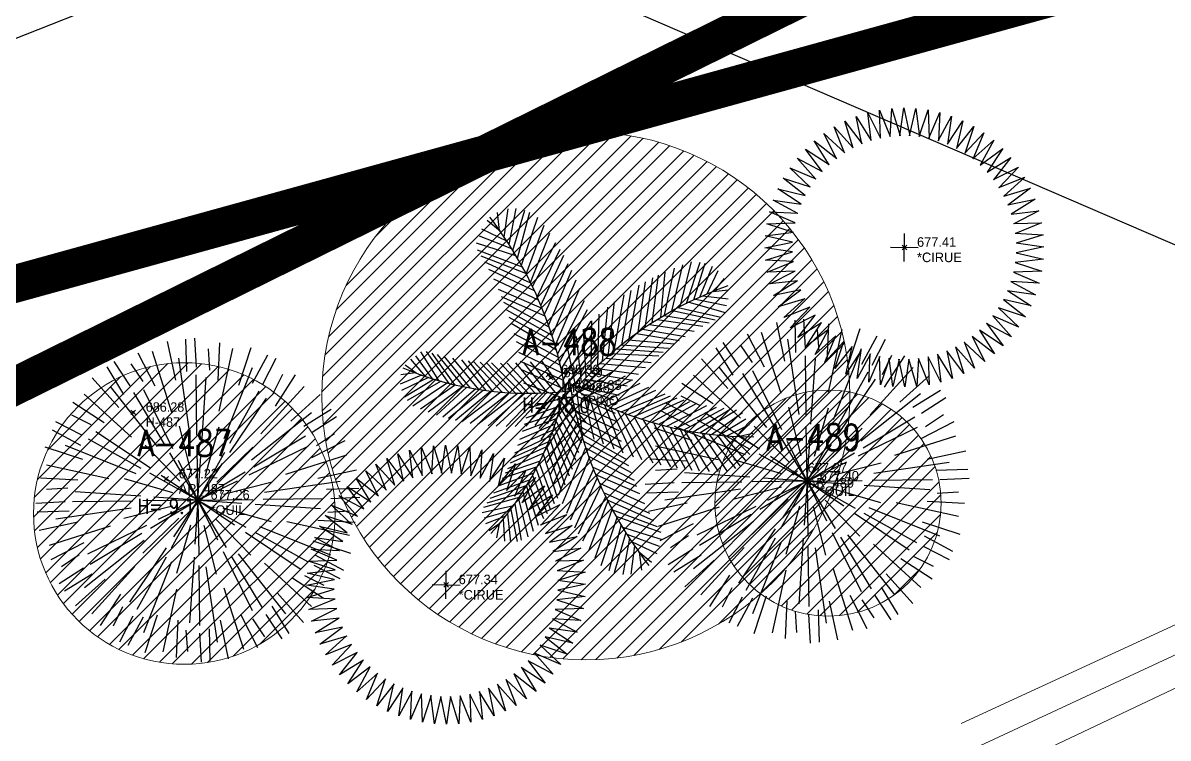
# Model space of a CAD drawing. Extents: x 350769 to 354978, y 6304672 to 6307963.
# Drawn here: x 352400.82 to 352416, y 6305708.7 to 6305718.19 of the extents above; entities that cross this region are included whole.
import ezdxf

# ---------------------------------------------------------------- set-up
doc = ezdxf.new("R2010")
doc.units = 0
doc.header["$PDMODE"] = 35
doc.header["$PDSIZE"] = 0.03
for name, pattern in [('CONTINUOS', [0]), ('DASHDOT', [1, 0.5, -0.25, 0, -0.25]), ('PHANTOM', [23.5, 11.75, -2.35, 2.35, -2.35, 2.35, -2.35])]:
    doc.linetypes.add(name, pattern=pattern)
doc.layers.get('0').update_dxf_attribs({"linetype": 'CONTINUOUS'})
for name, color, linetype in [('03_S2_Pav ext_Borde vereda', 7, 'CONTINUOUS'), ('1-ARBOL H1', 7, 'CONTINUOUS'), ('1-ARBOL H2', 1, 'CONTINUOUS'), ('1-ARBOL H3', 241, 'CONTINUOUS'), ('1-ARBOL NOMBRE', 3, 'CONTINUOUS'), ('1-ARBOL PTO', 7, 'CONTINUOUS'), ('1-CANAL', 150, 'PHANTOM'), ('1-CERCO', 252, 'CERCO_LINE'), ('3-CANAL_FDO', 4, 'CONTINUOUS'), ('C-TOPO-MAJR', 9, 'CONTINUOUS'), ('V-NODE DIC 2005', 4, 'CONTINUOUS'), ('V-NODE-TEXT DIC 2005', 2, 'CONTINUOUS'), ('V-NODE-TEXT DIC 2012', 31, 'CONTINUOUS'), ('Z-CIRUE', 253, 'CONTINUOUS'), ('Z-PINO', 253, 'CONTINUOUS'), ('Z-QUIL', 253, 'CONTINUOUS'), ('Z-QUILLAY', 253, 'CONTINUOUS')]:
    doc.layers.add(name, color=color, linetype=linetype)
doc.layers.add('0_ASD_LINEA OFICIAL', color=253, linetype='DASHDOT', lineweight=20)
doc.layers.add('0_ASD_TOPOGRAFIA_ELEMENTOS', color=7, linetype='CONTINUOS', lineweight=5, true_color=0xbdbdbd)
doc.styles.add('ROMANS', font='romans.shx', dxfattribs={"width": 0.65})
doc.linetypes.add('CERCO_LINE', pattern='A,0.5,-0.2,[" X ",Standard,S=0.1,R=0,X=-0.1,Y=-0.05],-0.25', length=0.95)

# ---------------------------------------------------------------- blocks, each defined once
blk = doc.blocks.new('CIRUE')
at = {"linetype": 'Continuous'}
for p, q in [((-0.212, 1.468), (-0.197, 1.84)), ((-0.197, 1.84), (-0.081, 1.481)), ((-0.083, 1.481), (-0.036, 1.85)), ((-0.036, 1.85), (0.048, 1.483)), ((0.046, 1.483), (0.125, 1.846)), ((0.125, 1.846), (0.177, 1.473)), ((0.175, 1.473), (0.286, 1.828)), ((0.286, 1.828), (0.305, 1.452)), ((-0.666, 1.726), (-0.462, 1.41)), ((-0.585, 1.363), (-0.666, 1.726)), ((-0.513, 1.777), (-0.337, 1.445)), ((-0.464, 1.409), (-0.513, 1.777)), ((-0.357, 1.815), (-0.21, 1.469)), ((-0.339, 1.444), (-0.357, 1.815)), ((0.303, 1.452), (0.444, 1.796)), ((0.428, 1.42), (0.599, 1.75)), ((0.444, 1.796), (0.43, 1.42)), ((0.551, 1.378), (0.749, 1.692)), ((0.599, 1.75), (0.552, 1.377)), ((0.749, 1.692), (0.67, 1.324)), ((-0.956, 1.584), (-0.7, 1.308)), ((-0.813, 1.241), (-0.956, 1.584)), ((-0.814, 1.661), (-0.583, 1.364)), ((-0.701, 1.307), (-0.814, 1.661)), ((0.669, 1.324), (0.894, 1.62)), ((0.781, 1.261), (1.032, 1.536)), ((0.894, 1.62), (0.783, 1.26)), ((1.032, 1.536), (0.89, 1.187)), ((-1.217, 1.394), (-0.916, 1.167)), ((-1.016, 1.081), (-1.217, 1.394)), ((-1.09, 1.495), (-0.811, 1.242)), ((-0.918, 1.166), (-1.09, 1.495)), ((0.888, 1.188), (1.162, 1.44)), ((1.162, 1.44), (0.99, 1.105)), ((-1.333, 1.283), (-1.015, 1.082)), ((-1.106, 0.989), (-1.333, 1.283)), ((0.989, 1.106), (1.283, 1.333)), ((1.081, 1.016), (1.394, 1.217)), ((1.283, 1.333), (1.082, 1.015)), ((1.394, 1.217), (1.167, 0.916)), ((-1.44, 1.162), (-1.105, 0.99)), ((-1.188, 0.888), (-1.44, 1.162)), ((1.166, 0.918), (1.495, 1.09)), ((1.495, 1.09), (1.242, 0.811)), ((-1.536, 1.032), (-1.187, 0.89)), ((-1.261, 0.781), (-1.536, 1.032)), ((1.241, 0.813), (1.584, 0.956)), ((1.584, 0.956), (1.308, 0.7)), ((-1.62, 0.894), (-1.26, 0.783)), ((-1.324, 0.669), (-1.62, 0.894)), ((1.307, 0.701), (1.661, 0.814)), ((1.661, 0.814), (1.364, 0.583)), ((-1.692, 0.749), (-1.324, 0.67)), ((-1.378, 0.551), (-1.692, 0.749)), ((1.363, 0.585), (1.726, 0.666)), ((1.726, 0.666), (1.41, 0.462)), ((-1.75, 0.599), (-1.377, 0.552)), ((-1.42, 0.428), (-1.75, 0.599)), ((1.409, 0.464), (1.777, 0.513)), ((1.777, 0.513), (1.445, 0.337)), ((-1.828, 0.286), (-1.452, 0.305)), ((-1.796, 0.444), (-1.42, 0.43)), ((-1.452, 0.303), (-1.796, 0.444)), ((1.444, 0.339), (1.815, 0.357)), ((1.815, 0.357), (1.469, 0.21)), ((-1.846, 0.125), (-1.473, 0.177)), ((-1.473, 0.175), (-1.828, 0.286)), ((0, -0.185), (0, 0.185)), ((1.468, 0.212), (1.84, 0.197)), ((1.84, 0.197), (1.481, 0.081)), ((-1.85, -0.036), (-1.483, 0.048)), ((-1.483, 0.046), (-1.846, 0.125)), ((-0.185, 0), (0.185, 0)), ((1.481, 0.083), (1.85, 0.036)), ((1.85, 0.036), (1.483, -0.048)), ((-1.481, -0.083), (-1.85, -0.036)), ((-1.84, -0.197), (-1.481, -0.081)), ((1.846, -0.125), (1.473, -0.177)), ((1.483, -0.046), (1.846, -0.125)), ((-1.468, -0.212), (-1.84, -0.197)), ((-1.815, -0.357), (-1.469, -0.21)), ((1.828, -0.286), (1.452, -0.305)), ((1.452, -0.303), (1.796, -0.444)), ((1.473, -0.175), (1.828, -0.286)), ((-1.444, -0.339), (-1.815, -0.357)), ((-1.777, -0.513), (-1.445, -0.337)), ((1.42, -0.428), (1.75, -0.599)), ((1.796, -0.444), (1.42, -0.43)), ((-1.409, -0.464), (-1.777, -0.513)), ((-1.726, -0.666), (-1.41, -0.462)), ((-1.364, -0.585), (-1.726, -0.666)), ((-1.661, -0.814), (-1.364, -0.583)), ((1.75, -0.599), (1.377, -0.552)), ((1.378, -0.551), (1.692, -0.749)), ((-1.307, -0.701), (-1.661, -0.814)), ((-1.584, -0.956), (-1.308, -0.7)), ((1.324, -0.669), (1.62, -0.894)), ((1.692, -0.749), (1.324, -0.67)), ((-1.241, -0.813), (-1.584, -0.956)), ((-1.495, -1.09), (-1.242, -0.811)), ((1.536, -1.032), (1.187, -0.89)), ((1.188, -0.888), (1.44, -1.162)), ((1.62, -0.894), (1.26, -0.783)), ((1.261, -0.781), (1.536, -1.032)), ((-1.166, -0.918), (-1.495, -1.09)), ((-1.394, -1.217), (-1.167, -0.916)), ((-1.081, -1.016), (-1.394, -1.217)), ((-1.283, -1.333), (-1.082, -1.015)), ((1.44, -1.162), (1.105, -0.99)), ((1.106, -0.989), (1.333, -1.283)), ((-0.989, -1.106), (-1.283, -1.333)), ((-1.162, -1.44), (-0.99, -1.105)), ((-0.888, -1.188), (-1.162, -1.44)), ((-1.032, -1.536), (-0.89, -1.187)), ((1.217, -1.394), (0.916, -1.167)), ((0.918, -1.166), (1.09, -1.495)), ((1.333, -1.283), (1.015, -1.082)), ((1.016, -1.081), (1.217, -1.394)), ((-0.781, -1.261), (-1.032, -1.536)), ((-0.894, -1.62), (-0.783, -1.26)), ((-0.669, -1.324), (-0.894, -1.62)), ((-0.749, -1.692), (-0.67, -1.324)), ((0.814, -1.661), (0.583, -1.364)), ((0.585, -1.364), (0.666, -1.726)), ((0.956, -1.584), (0.7, -1.308)), ((0.701, -1.307), (0.814, -1.661)), ((1.09, -1.495), (0.811, -1.242)), ((0.813, -1.241), (0.956, -1.584)), ((-0.551, -1.378), (-0.749, -1.692)), ((-0.599, -1.75), (-0.552, -1.377)), ((-0.428, -1.42), (-0.599, -1.75)), ((-0.444, -1.796), (-0.43, -1.42)), ((-0.303, -1.452), (-0.444, -1.796)), ((-0.286, -1.828), (-0.305, -1.452)), ((-0.175, -1.473), (-0.286, -1.828)), ((-0.125, -1.846), (-0.177, -1.473)), ((-0.046, -1.483), (-0.125, -1.846)), ((0.036, -1.85), (-0.048, -1.483)), ((0.083, -1.481), (0.036, -1.85)), ((0.197, -1.84), (0.081, -1.481)), ((0.212, -1.468), (0.197, -1.84)), ((0.357, -1.815), (0.21, -1.469)), ((0.513, -1.777), (0.337, -1.445)), ((0.339, -1.444), (0.357, -1.815)), ((0.666, -1.726), (0.462, -1.41)), ((0.464, -1.409), (0.513, -1.777))]:
    blk.add_line(p, q, dxfattribs=at)
blk = doc.blocks.new('PINO')
for p, q in [((-0.968, 2.105), (-0.998, 2.346)), ((-0.904, 2.021), (-0.856, 2.396)), ((-0.837, 1.922), (-0.751, 2.403)), ((-0.787, 1.844), (-0.636, 2.383)), ((-0.724, 1.743), (-0.568, 2.356)), ((-0.67, 1.651), (-0.46, 2.291)), ((-0.957, 2.096), (-1.131, 2.236)), ((-0.604, 1.533), (-0.377, 2.187)), ((-0.8, 1.866), (-1.232, 2.026)), ((-0.866, 1.965), (-1.202, 2.122)), ((-0.547, 1.425), (-0.298, 2.08)), ((-0.744, 1.775), (-1.27, 1.933)), ((-0.656, 1.627), (-1.253, 1.84)), ((-0.518, 1.369), (-0.216, 1.961)), ((-0.453, 1.234), (-0.158, 1.87)), ((-0.609, 1.543), (-1.204, 1.762)), ((-0.541, 1.414), (-1.156, 1.682)), ((-0.402, 1.12), (-0.11, 1.791)), ((-0.355, 1.007), (-0.05, 1.685)), ((1.336, 1.075), (1.471, 1.689)), ((1.443, 1.135), (1.584, 1.731)), ((1.528, 1.18), (1.699, 1.73)), ((1.625, 1.229), (1.765, 1.718)), ((1.701, 1.265), (1.863, 1.679)), ((-0.491, 1.314), (-1.101, 1.587)), ((-0.297, 0.859), (-0.002, 1.595)), ((1.077, 0.915), (1.15, 1.548)), ((1.192, 0.989), (1.238, 1.591)), ((1.24, 1.019), (1.359, 1.644)), ((1.8, 1.31), (1.941, 1.624)), ((-0.434, 1.191), (-1.034, 1.46)), ((-0.249, 0.725), (0.06, 1.469)), ((0.777, 0.698), (0.898, 1.409)), ((0.893, 0.786), (0.978, 1.456)), ((0.983, 0.851), (1.075, 1.509)), ((1.877, 1.343), (2.079, 1.369)), ((1.89, 1.345), (2.027, 1.517)), ((-0.384, 1.079), (-0.969, 1.325)), ((-0.344, 0.981), (-0.925, 1.228)), ((-0.205, 0.59), (0.11, 1.357)), ((0.578, 0.533), (0.699, 1.278)), ((0.677, 0.617), (0.791, 1.34)), ((1.646, 1.239), (2.057, 1.158)), ((1.744, 1.285), (2.079, 1.247)), ((-0.288, 0.836), (-0.893, 1.151)), ((-0.172, 0.481), (0.174, 1.198)), ((-0.142, 0.372), (0.217, 1.079)), ((0.426, 0.395), (0.484, 1.113)), ((0.501, 0.465), (0.574, 1.185)), ((1.344, 1.08), (1.91, 0.967)), ((1.42, 1.123), (1.985, 1.004)), ((1.559, 1.196), (2.042, 1.068)), ((-0.249, 0.725), (-0.853, 1.05)), ((-0.22, 0.637), (-0.819, 0.956)), ((-0.119, 0.28), (0.267, 0.923)), ((0.277, 0.247), (0.276, 0.927)), ((0.364, 0.334), (0.371, 1.016)), ((1.144, 0.958), (1.747, 0.88)), ((1.23, 1.012), (1.834, 0.928)), ((-0.188, 0.533), (-0.792, 0.877)), ((-0.088, 0.148), (0.305, 0.785)), ((0.211, 0.176), (0.166, 0.815)), ((0.872, 0.77), (1.44, 0.686)), ((0.95, 0.827), (1.519, 0.74)), ((1.041, 0.891), (1.634, 0.814)), ((-0.16, 0.436), (-0.749, 0.738)), ((-0.13, 0.327), (-0.72, 0.632)), ((-0.066, 0.044), (0.344, 0.617)), ((0.15, 0.108), (0.075, 0.715)), ((0.677, 0.617), (1.3, 0.582)), ((0.76, 0.685), (1.379, 0.642)), ((-1.74, 0.103), (-1.985, 0.48)), ((-1.603, 0.068), (-1.908, 0.488)), ((-1.527, 0.051), (-1.836, 0.467)), ((-0.106, 0.229), (-0.686, 0.494)), ((-0.048, -0.055), (0.371, 0.471)), ((0.082, 0.031), (-0.042, 0.573)), ((0.538, 0.498), (1.17, 0.477)), ((0.612, 0.563), (1.228, 0.526)), ((-1.917, 0.155), (-2.118, 0.383)), ((-1.824, 0.127), (-2.049, 0.429)), ((-1.409, 0.027), (-1.762, 0.448)), ((-1.319, 0.011), (-1.675, 0.427)), ((-1.21, -0.005), (-1.559, 0.404)), ((-1.11, -0.018), (-1.438, 0.384)), ((-1.024, -0.027), (-1.352, 0.372)), ((-0.897, -0.037), (-1.285, 0.364)), ((-0.801, -0.043), (-1.196, 0.357)), ((-0.726, -0.045), (-1.114, 0.351)), ((-0.637, -0.047), (-1.046, 0.348)), ((-0.554, -0.046), (-0.927, 0.347)), ((-0.462, -0.044), (-0.837, 0.348)), ((-0.379, -0.04), (-0.721, 0.353)), ((-0.084, 0.131), (-0.66, 0.372)), ((-0.297, -0.035), (-0.619, 0.361)), ((-0.195, -0.026), (-0.528, 0.371)), ((-0.084, -0.014), (-0.384, 0.392)), ((0.396, 0.365), (0.997, 0.322)), ((0.47, 0.436), (1.07, 0.39)), ((-1.97, 0.172), (-2.253, 0.048)), ((-2.051, 0.203), (-2.246, 0.171)), ((-2.041, 0.197), (-2.191, 0.301)), ((-0.059, 0.009), (-0.64, 0.262)), ((-0.029, -0.167), (0.4, 0.27)), ((0.121, -0.019), (0.594, 0.283)), ((0.189, 0.152), (0.759, 0.072)), ((0.232, -0.076), (0.735, 0.205)), ((0.267, 0.236), (0.828, 0.149)), ((0.33, 0.301), (0.905, 0.231)), ((0.334, -0.125), (0.826, 0.159)), ((-1.876, 0.143), (-2.234, -0.036)), ((-1.804, 0.121), (-2.192, -0.122)), ((-1.71, 0.095), (-2.155, -0.169)), ((-1.625, 0.074), (-2.079, -0.239)), ((-1.518, 0.049), (-1.978, -0.28)), ((-1.42, 0.029), (-1.876, -0.317)), ((-1.369, 0.02), (-1.764, -0.354)), ((-1.248, 0), (-1.679, -0.379)), ((-0.035, -0.126), (-0.614, 0.086)), ((-0.009, 0.132), (-0.433, -0.31)), ((0.011, 0.021), (-0.403, -0.51)), ((-0.002, 0.091), (0.579, -0.115)), ((0.107, 0.059), (0.656, -0.051)), ((0.417, -0.163), (0.928, 0.111)), ((0.501, -0.2), (1.046, 0.059)), ((0.597, -0.239), (1.139, 0.022)), ((-1.147, -0.014), (-1.606, -0.398)), ((-1.047, -0.025), (-1.509, -0.421)), ((-0.917, -0.036), (-1.427, -0.437)), ((-0.801, -0.043), (-1.314, -0.457)), ((-0.685, -0.046), (-1.215, -0.47)), ((-0.592, -0.047), (-1.075, -0.484)), ((-0.5, -0.045), (-0.972, -0.49)), ((-0.422, -0.042), (-0.838, -0.493)), ((-0.311, -0.036), (-0.72, -0.491)), ((-0.224, -0.029), (-0.579, -0.483)), ((-0.096, -0.103), (-0.551, -0.242)), ((-0.142, -0.021), (-0.459, -0.471)), ((0.03, -0.078), (-0.374, -0.656)), ((-0.05, -0.01), (-0.294, -0.447)), ((-0.089, -0.072), (0.223, -0.427)), ((0.023, -0.043), (0.606, -0.29)), ((0.088, -0.001), (0.168, -0.552)), ((0.179, -0.049), (0.329, -0.642)), ((0.261, -0.09), (0.45, -0.702)), ((0.348, -0.132), (0.593, -0.766)), ((0.682, -0.272), (1.264, -0.023)), ((0.775, -0.305), (1.336, -0.048)), ((0.855, -0.333), (1.423, -0.074)), ((0.957, -0.365), (1.518, -0.101)), ((1.092, -0.405), (1.591, -0.12)), ((1.185, -0.429), (1.685, -0.142)), ((-0.144, -0.3), (-0.599, -0.461)), ((-0.12, -0.206), (-0.579, -0.377)), ((0.053, -0.182), (-0.333, -0.823)), ((-0.127, -0.233), (0.165, -0.692)), ((-0.108, -0.157), (0.193, -0.581)), ((0.049, -0.166), (0.628, -0.401)), ((0.072, -0.263), (0.655, -0.522)), ((0.461, -0.182), (0.714, -0.815)), ((0.541, -0.216), (0.854, -0.865)), ((0.636, -0.254), (0.964, -0.899)), ((0.732, -0.29), (1.115, -0.94)), ((1.293, -0.455), (1.819, -0.169)), ((1.414, -0.481), (1.947, -0.19)), ((1.514, -0.501), (2.047, -0.203)), ((1.645, -0.522), (2.131, -0.213)), ((1.731, -0.535), (2.214, -0.22)), ((1.887, -0.553), (2.291, -0.258)), ((-0.188, -0.449), (-0.656, -0.659)), ((-0.166, -0.374), (-0.624, -0.554)), ((0.085, -0.314), (-0.293, -0.961)), ((0.11, -0.406), (-0.242, -1.117)), ((-0.177, -0.413), (0.093, -0.925)), ((-0.148, -0.312), (0.128, -0.821)), ((0.097, -0.361), (0.69, -0.66)), ((0.855, -0.333), (1.223, -0.965)), ((0.978, -0.372), (1.348, -0.99)), ((1.117, -0.412), (1.44, -1.005)), ((1.225, -0.439), (1.549, -1.02)), ((1.984, -0.561), (2.337, -0.337)), ((2.092, -0.569), (2.39, -0.412)), ((-0.241, -0.605), (-0.722, -0.845)), ((-0.216, -0.532), (-0.683, -0.74)), ((-0.227, -0.566), (0.009, -1.134)), ((-0.199, -0.483), (0.048, -1.044)), ((0.141, -0.515), (-0.198, -1.235)), ((0.128, -0.47), (0.72, -0.766)), ((0.157, -0.567), (0.765, -0.904)), ((1.335, -0.465), (1.633, -1.029)), ((1.469, -0.492), (1.731, -1.037)), ((1.525, -0.503), (1.862, -1.043)), ((1.635, -0.521), (1.983, -1.045)), ((1.756, -0.538), (2.104, -1.042)), ((1.852, -0.549), (2.21, -0.999)), ((1.961, -0.559), (2.267, -0.965)), ((2.044, -0.566), (2.345, -0.893)), ((2.153, -0.572), (2.398, -0.813)), ((2.237, -0.575), (2.434, -0.526)), ((2.249, -0.572), (2.44, -0.682)), ((-0.297, -0.751), (-0.777, -0.976)), ((-0.271, -0.684), (-0.747, -0.905)), ((-0.297, -0.751), (-0.09, -1.338)), ((-0.257, -0.648), (-0.047, -1.254)), ((0.175, -0.623), (-0.132, -1.394)), ((0.22, -0.758), (-0.081, -1.505)), ((0.19, -0.67), (0.793, -0.983)), ((0.22, -0.758), (0.828, -1.077)), ((-0.332, -0.835), (-0.812, -1.052)), ((-0.339, -0.852), (-0.143, -1.432)), ((0.269, -0.891), (-0.018, -1.63)), ((0.261, -0.868), (0.869, -1.177)), ((-0.416, -1.018), (-0.878, -1.183)), ((-0.381, -0.944), (-0.84, -1.11)), ((-0.432, -1.049), (-0.235, -1.579)), ((-0.391, -0.964), (-0.184, -1.5)), ((0.329, -1.039), (0.031, -1.72)), ((0.318, -1.012), (0.902, -1.254)), ((-0.509, -1.194), (-0.991, -1.379)), ((-0.459, -1.102), (-0.934, -1.284)), ((-0.476, -1.135), (-0.275, -1.638)), ((0.378, -1.151), (0.092, -1.825)), ((0.359, -1.11), (0.946, -1.35)), ((-0.61, -1.366), (-1.078, -1.51)), ((-0.551, -1.27), (-1.037, -1.451)), ((-0.605, -1.359), (-0.458, -1.873)), ((-0.557, -1.278), (-0.392, -1.794)), ((-0.532, -1.236), (-0.324, -1.705)), ((0.43, -1.264), (0.141, -1.903)), ((0.41, -1.221), (1.013, -1.484)), ((0.469, -1.344), (1.082, -1.61)), ((-0.649, -1.429), (-1.119, -1.568)), ((-0.707, -1.515), (-0.613, -1.995)), ((-0.661, -1.447), (-0.526, -1.95)), ((0.497, -1.399), (0.2, -1.994)), ((0.525, -1.455), (0.283, -2.112)), ((0.519, -1.443), (1.137, -1.705)), ((-0.723, -1.54), (-1.136, -1.639)), ((-0.771, -1.607), (-1.111, -1.712)), ((-0.802, -1.649), (-0.756, -2.024)), ((-0.76, -1.591), (-0.666, -2.013)), ((0.584, -1.562), (0.364, -2.218)), ((0.589, -1.572), (1.186, -1.785)), ((0.636, -1.655), (1.236, -1.862)), ((-0.826, -1.681), (-1.092, -1.788)), ((-0.902, -1.778), (-1.042, -1.879)), ((-0.911, -1.785), (-0.944, -1.969)), ((-0.858, -1.722), (-0.837, -2.014)), ((0.651, -1.679), (0.447, -2.321)), ((0.706, -1.77), (0.556, -2.385)), ((0.726, -1.803), (1.254, -1.955)), ((0.77, -1.871), (0.625, -2.411)), ((0.821, -1.948), (0.74, -2.43)), ((0.784, -1.892), (1.217, -2.048)), ((0.889, -2.046), (0.845, -2.422)), ((0.85, -1.991), (1.188, -2.145)), ((0.943, -2.121), (1.119, -2.26)), ((0.954, -2.13), (0.986, -2.37))]:
    blk.add_line(p, q)
for centre, radius, start, end in [((-5.223, -0.976), 5.257, 8.5439, 38.2906), ((3.723, -3.065), 4.779, 110.1895, 139.9362), ((-0.615, 4.254), 4.301, 248.0996, 277.8463), ((5.176, 0.996), 5.257, 189.1509, 218.8976), ((2.361, 4.203), 4.779, 241.292, 271.0387), ((-4.062, 0.774), 4.062, 318.5391, 348.2858)]:
    blk.add_arc(centre, radius, start, end)
blk = doc.blocks.new('QUIL')
at = {"layer": 'Z-QUILLAY'}
for p, q in [((-0.175, 1.704), (-0.193, 2.131)), ((-0.049, 1.762), (-0.076, 2.148)), ((-0.319, 1.586), (-0.436, 2.098)), ((0.131, 1.727), (0.108, 2.011)), ((0.241, 1.595), (0.257, 2.09)), ((0.264, 1.185), (0.433, 2.017)), ((0.517, 1.533), (0.672, 2.035)), ((-0.589, 1.502), (-0.822, 1.939)), ((-0.364, 1.158), (-0.634, 1.964)), ((-0.121, 0.882), (-0.283, 1.88)), ((0.7, 1.563), (0.898, 1.943)), ((0.838, 1.551), (1.008, 1.899)), ((-1.004, 1.388), (-1.233, 1.749)), ((-0.924, 1.502), (-1.14, 1.822)), ((-0.75, 1.561), (-0.912, 1.796)), ((0.336, 0.824), (0.695, 1.769)), ((0.977, 1.43), (1.099, 1.688)), ((1.007, 1.261), (1.268, 1.681)), ((-1.069, 1.214), (-1.426, 1.599)), ((-0.026, 0.864), (-0.049, 1.662)), ((0.039, 0.758), (0.084, 1.628)), ((0.821, 0.894), (1.384, 1.53)), ((-0.894, 0.821), (-1.53, 1.384)), ((-0.546, 0.703), (-1.185, 1.487)), ((-0.454, 0.736), (-0.874, 1.414)), ((-0.345, 0.676), (-0.741, 1.452)), ((0.41, 0.761), (0.788, 1.464)), ((0.413, 0.637), (0.887, 1.368)), ((1.214, 1.069), (1.599, 1.426)), ((-1.261, 1.007), (-1.681, 1.268)), ((1.388, 1.004), (1.749, 1.233)), ((-1.43, 0.977), (-1.688, 1.099)), ((0.703, 0.546), (1.487, 1.185)), ((1.502, 0.924), (1.822, 1.14)), ((-1.551, 0.838), (-1.899, 1.008)), ((-0.085, 0.336), (-0.258, 0.979)), ((0.094, 0.334), (0.267, 0.977)), ((1.561, 0.75), (1.796, 0.912)), ((-1.563, 0.7), (-1.943, 0.898)), ((-0.761, 0.41), (-1.464, 0.788)), ((-0.637, 0.413), (-1.368, 0.887)), ((0.736, 0.454), (1.414, 0.874)), ((1.502, 0.589), (1.939, 0.822)), ((-1.533, 0.517), (-2.035, 0.672)), ((-0.824, 0.336), (-1.769, 0.695)), ((-0.242, 0.249), (-0.713, 0.719)), ((0, 0), (-0.384, 0.621)), ((0, 0), (-0.022, 0.73)), ((0, 0), (0.346, 0.643)), ((0.249, 0.242), (0.719, 0.713)), ((0.676, 0.345), (1.452, 0.741)), ((1.158, 0.364), (1.964, 0.634)), ((0, 0), (-0.266, 0.521)), ((0, 0), (0.03, 0.584)), ((0, 0), (0.318, 0.491)), ((-1.185, 0.264), (-2.017, 0.433)), ((0, 0), (-0.643, 0.346)), ((0, 0), (-0.491, 0.318)), ((0, 0), (0.621, 0.384)), ((1.586, 0.319), (2.098, 0.436)), ((-1.595, 0.241), (-2.09, 0.257)), ((-0.334, 0.094), (-0.977, 0.267)), ((0, 0), (0.521, 0.266)), ((0.336, 0.085), (0.979, 0.258)), ((0.882, 0.121), (1.88, 0.283)), ((1.704, 0.175), (2.131, 0.193)), ((-1.727, 0.131), (-2.011, 0.108)), ((-0.758, 0.039), (-1.628, 0.084)), ((0, 0), (-0.73, -0.022)), ((0, 0), (-0.621, -0.384)), ((0, 0), (-0.584, 0.03)), ((0, 0), (-0.521, -0.266)), ((0, 0), (-0.346, -0.643)), ((0, 0), (-0.318, -0.491)), ((0, 0), (-0.03, -0.584)), ((0, 0), (0.73, 0.022)), ((0, 0), (0.266, -0.521)), ((0, 0), (0.022, -0.73)), ((0, 0), (0.643, -0.346)), ((0, 0), (0.491, -0.318)), ((0, 0), (0.384, -0.621)), ((0, 0), (0.584, -0.03)), ((0.864, 0.026), (1.662, 0.049)), ((1.762, 0.049), (2.148, 0.076)), ((-1.762, -0.049), (-2.148, -0.076)), ((-0.882, -0.121), (-1.88, -0.283)), ((-0.864, -0.026), (-1.662, -0.049)), ((-0.336, -0.085), (-0.979, -0.258)), ((0.334, -0.094), (0.977, -0.267)), ((0.758, -0.039), (1.628, -0.084)), ((1.727, -0.131), (2.011, -0.108)), ((-1.704, -0.175), (-2.131, -0.193)), ((-0.249, -0.242), (-0.719, -0.713)), ((0.242, -0.249), (0.713, -0.719)), ((1.185, -0.264), (2.017, -0.433)), ((1.595, -0.241), (2.09, -0.257)), ((-1.586, -0.319), (-2.098, -0.436)), ((-1.158, -0.364), (-1.964, -0.634)), ((-0.676, -0.345), (-1.452, -0.741)), ((-0.736, -0.454), (-1.414, -0.874)), ((-0.094, -0.334), (-0.267, -0.977)), ((0.085, -0.336), (0.258, -0.979)), ((0.637, -0.413), (1.368, -0.887)), ((0.761, -0.41), (1.464, -0.788)), ((0.824, -0.336), (1.769, -0.695)), ((-1.502, -0.589), (-1.939, -0.822)), ((-0.703, -0.546), (-1.487, -1.185)), ((1.533, -0.517), (2.035, -0.672)), ((-1.561, -0.75), (-1.796, -0.912)), ((-0.413, -0.637), (-0.887, -1.368)), ((-0.039, -0.758), (-0.084, -1.628)), ((0.345, -0.676), (0.741, -1.452)), ((0.454, -0.736), (0.874, -1.414)), ((0.546, -0.703), (1.185, -1.487)), ((1.563, -0.7), (1.943, -0.898)), ((-0.821, -0.894), (-1.384, -1.53)), ((-0.41, -0.761), (-0.788, -1.464)), ((-0.336, -0.824), (-0.695, -1.769)), ((0.026, -0.864), (0.049, -1.662)), ((0.121, -0.882), (0.283, -1.88)), ((0.894, -0.821), (1.53, -1.384)), ((1.551, -0.838), (1.899, -1.008)), ((-1.502, -0.924), (-1.822, -1.14)), ((-1.388, -1.004), (-1.749, -1.233)), ((1.261, -1.007), (1.681, -1.268)), ((1.43, -0.977), (1.688, -1.099)), ((-1.214, -1.069), (-1.599, -1.426)), ((-0.264, -1.185), (-0.433, -2.017)), ((0.364, -1.158), (0.634, -1.964)), ((1.069, -1.214), (1.426, -1.599)), ((-1.007, -1.261), (-1.268, -1.681)), ((-0.977, -1.43), (-1.099, -1.688)), ((0.589, -1.502), (0.822, -1.939)), ((0.924, -1.502), (1.14, -1.822)), ((1.004, -1.388), (1.233, -1.749)), ((-0.838, -1.551), (-1.008, -1.899)), ((-0.7, -1.563), (-0.898, -1.943)), ((-0.517, -1.533), (-0.672, -2.035)), ((-0.241, -1.595), (-0.257, -2.09)), ((0.319, -1.586), (0.436, -2.098)), ((0.75, -1.561), (0.912, -1.796)), ((-0.131, -1.727), (-0.108, -2.011)), ((0.049, -1.762), (0.076, -2.148)), ((0.175, -1.704), (0.193, -2.131))]:
    blk.add_line(p, q, dxfattribs=at)
blk = doc.blocks.new('A$C27410629')
at = {"layer": '0_ASD_LINEA OFICIAL', "ltscale": 8, "const_width": 0.5}
for points in [[(111.349, 941.81), (111.349, 941.81), (187.318, 947.004), (258.378, 982.07), (250.62, 989.479)], [(111.349, 941.81), (187.318, 947.004), (258.378, 982.07), (268.153, 972.735)]]:
    blk.add_lwpolyline(points, dxfattribs=at)
blk = doc.blocks.new('*U1327')
at = {"color": 0, "linetype": 'ByBlock', "lineweight": -2, "transparency": 16777216}
blk.add_point((0, 0), dxfattribs=at)
blk = doc.blocks.new('*U1564', base_point=(352412.554, 6305715.131))
at = {"layer": 'V-NODE-TEXT DIC 2005', "linetype": 'ByBlock', "char_height": 0.127}
for s, insert, attachment_point in [('677.41', (352412.721, 6305715.202), 4), ('*CIRUE', (352412.721, 6305715.063), 1)]:
    blk.add_mtext(s, dxfattribs=dict(at, insert=insert, attachment_point=attachment_point))
blk = doc.blocks.new('*U1565', base_point=(352412.554, 6305715.131))
at = {"layer": 'V-NODE-TEXT DIC 2005', "color": 2, "lineweight": -2}
blk.add_blockref('*U1564', (352412.554, 6305715.131), dxfattribs=at)
blk = doc.blocks.new('*U1562', base_point=(352406.476, 6305710.656))
at = {"layer": 'V-NODE-TEXT DIC 2005', "linetype": 'ByBlock', "char_height": 0.127}
for s, insert, attachment_point in [('677.34', (352406.643, 6305710.727), 4), ('*CIRUE', (352406.643, 6305710.588), 1)]:
    blk.add_mtext(s, dxfattribs=dict(at, insert=insert, attachment_point=attachment_point))
blk = doc.blocks.new('*U1563', base_point=(352406.476, 6305710.656))
at = {"layer": 'V-NODE-TEXT DIC 2005', "color": 2, "lineweight": -2}
blk.add_blockref('*U1562', (352406.476, 6305710.656), dxfattribs=at)
blk = doc.blocks.new('*U1416', base_point=(352408.118, 6305713.234))
at = {"layer": 'V-NODE-TEXT DIC 2005', "linetype": 'ByBlock', "char_height": 0.127}
for s, insert, attachment_point in [('677.35', (352408.285, 6305713.305), 4), ('*PINO', (352408.285, 6305713.166), 1)]:
    blk.add_mtext(s, dxfattribs=dict(at, insert=insert, attachment_point=attachment_point))
blk = doc.blocks.new('*U1417', base_point=(352408.118, 6305713.234))
at = {"layer": 'V-NODE-TEXT DIC 2005', "color": 2, "lineweight": -2}
blk.add_blockref('*U1416', (352408.118, 6305713.234), dxfattribs=at)
blk = doc.blocks.new('*U1398', base_point=(352403.185, 6305711.779))
at = {"layer": 'V-NODE-TEXT DIC 2005', "linetype": 'ByBlock', "char_height": 0.127}
for s, insert, attachment_point in [('677.26', (352403.352, 6305711.85), 4), ('*QUIL', (352403.352, 6305711.711), 1)]:
    blk.add_mtext(s, dxfattribs=dict(at, insert=insert, attachment_point=attachment_point))
blk = doc.blocks.new('*U1399', base_point=(352403.185, 6305711.779))
at = {"layer": 'V-NODE-TEXT DIC 2005', "color": 2, "lineweight": -2}
blk.add_blockref('*U1398', (352403.185, 6305711.779), dxfattribs=at)
blk = doc.blocks.new('*U1396', base_point=(352411.264, 6305712.031))
at = {"layer": 'V-NODE-TEXT DIC 2005', "linetype": 'ByBlock', "char_height": 0.127}
for s, insert, attachment_point in [('677.40', (352411.431, 6305712.102), 4), ('*QUIL', (352411.431, 6305711.963), 1)]:
    blk.add_mtext(s, dxfattribs=dict(at, insert=insert, attachment_point=attachment_point))
blk = doc.blocks.new('*U1397', base_point=(352411.264, 6305712.031))
at = {"layer": 'V-NODE-TEXT DIC 2005', "color": 2, "lineweight": -2}
blk.add_blockref('*U1396', (352411.264, 6305712.031), dxfattribs=at)
blk = doc.blocks.new('TOPOGRAFIA')
at = {"layer": '0_ASD_TOPOGRAFIA_ELEMENTOS', "true_color": 0xf26507}
h = blk.add_hatch(dxfattribs=at)
h.set_pattern_fill('ANSI31', color=30, scale=0.1)
h.set_pattern_definition([(45, (384105.5056, 6300973.48956), (-0.224506403, 0.224506403), [])])
edge = h.paths.add_edge_path()
edge.add_arc((390408.28, 6302713.242), 3.5, 0, 360)
h = blk.add_hatch(dxfattribs=at)
h.set_pattern_fill('ANSI31', color=30, scale=0.1)
h.set_pattern_definition([(45, (384100.18178, 6300971.9296), (-0.224506403, 0.224506403), [])])
edge = h.paths.add_edge_path()
edge.add_arc((390402.956, 6302711.682), 2, 0, 360)
h = blk.add_hatch(dxfattribs=at)
h.set_pattern_fill('ANSI31', color=30, scale=0.1)
h.set_pattern_definition([(45, (384108.7192, 6300972.06802), (-0.224506403, 0.224506403), [])])
edge = h.paths.add_edge_path()
edge.add_arc((390411.493, 6302711.82), 1.5, 0, 360)
at = {"layer": '0_ASD_LINEA OFICIAL', "ltscale": 8, "const_width": 0.5}
blk.add_lwpolyline([(390427.742, 6302814.067), (390462.175, 6302752.282), (390383.071, 6302730.605), (390309.799, 6302723.349), (390311.369, 6302703.307), (390386.745, 6302710.871), (390472.116, 6302734.448), (390495.667, 6302745.108), (390523.305, 6302756.109), (390473.799, 6302802.291, -0.151019), (390428.285, 6302881.719), (390391.708, 6302986.357, -0.035367), (390370.183, 6302995.884, 0.28109), (390309.679, 6302995.976), (390362.106, 6302925.874), (390362.105, 6302925.873), (390363.124, 6302924.511, -0.033436), (390384.93, 6302890.884), (390427.742, 6302814.067)], format="xyb", dxfattribs=at)
blk.add_lwpolyline([(390427.742, 6302814.067), (390462.175, 6302752.282), (390383.071, 6302730.605), (390309.799, 6302723.349), (390311.369, 6302703.307), (390386.745, 6302710.871), (390472.116, 6302734.448), (390495.667, 6302745.108), (390523.305, 6302756.109), (390473.799, 6302802.291, -0.151019), (390428.285, 6302881.719), (390391.708, 6302986.357, -0.035367), (390370.183, 6302995.884, 0.28109), (390309.679, 6302995.976), (390362.106, 6302925.874), (390362.105, 6302925.873), (390363.124, 6302924.511, -0.033436), (390384.93, 6302890.884), (390427.742, 6302814.067)], format="xyb", dxfattribs=at)
at = {"layer": '0_ASD_TOPOGRAFIA_ELEMENTOS', "color": 30, "true_color": 0xf26507}
for centre, radius in [((390408.28, 6302713.242), 3.5), ((390402.956, 6302711.682), 2), ((390411.493, 6302711.82), 1.5)]:
    blk.add_circle(centre, radius, dxfattribs=at)
at = {"layer": '1-ARBOL H1', "color": 9, "lineweight": 0, "true_color": 0xbdbdbd}
for p in [(390407.817, 6302713.483), (390402.715, 6302712.141)]:
    blk.add_point(p, dxfattribs=at)
at = {"layer": '1-ARBOL PTO', "color": 9, "lineweight": 0, "true_color": 0xbdbdbd}
for p in [(390407.817, 6302713.483), (390402.715, 6302712.141), (390411.056, 6302712.219)]:
    blk.add_point(p, dxfattribs=at)
at = {"layer": '1-CANAL', "color": 9, "lineweight": 0, "true_color": 0xbdbdbd, "flags": 128}
blk.add_lwpolyline([(390567.787, 6302629.727), (390568.793, 6302640.353), (390569.503, 6302651.739), (390570.033, 6302661.873), (390570.34, 6302672.528), (390570.92, 6302683.642), (390571.385, 6302692.94), (390572.206, 6302702.09), (390572.491, 6302712.168), (390573.178, 6302721.782), (390573.739, 6302732.321), (390574.43, 6302741.485), (390575.232, 6302752.552), (390575.303, 6302758.186), (390573.072, 6302758.741), (390565.731, 6302762.63), (390558.774, 6302762.052), (390549.097, 6302759.46), (390540.056, 6302756.523), (390530.957, 6302754.646), (390519.837, 6302751.496), (390509.631, 6302748.296), (390499.766, 6302744.712), (390490.284, 6302741.391), (390477.589, 6302736.731), (390469.698, 6302733.787), (390460.923, 6302731.042), (390452.374, 6302728.107), (390438.311, 6302722.869), (390431.422, 6302718.409), (390419.91, 6302710.977), (390412.117, 6302707.007), (390402.106, 6302701.336), (390395.117, 6302696.907), (390381.316, 6302693.365), (390369.866, 6302691.898), (390358.977, 6302690.522), (390351.003, 6302689.869), (390338.841, 6302688.974), (390330.387, 6302688.811), (390318.293, 6302688.652), (390310.613, 6302688.12), (390310.097, 6302689.409), (390318.134, 6302689.995), (390330.169, 6302689.859), (390338.592, 6302690.268), (390350.911, 6302691.365), (390358.441, 6302692.052), (390369.602, 6302693.031), (390381.494, 6302694.408), (390394.454, 6302697.809), (390401.441, 6302702.027), (390411.517, 6302708.091), (390419.432, 6302711.748), (390430.822, 6302719.202), (390437.823, 6302723.766), (390451.878, 6302729.106), (390460.597, 6302731.881), (390469.278, 6302734.632), (390477.218, 6302737.629), (390489.928, 6302742.229), (390499.382, 6302745.508), (390509.312, 6302749.089), (390519.62, 6302752.392), (390530.723, 6302755.531), (390539.654, 6302757.751), (390548.71, 6302760.578), (390558.851, 6302763.211), (390565.636, 6302763.686), (390573.601, 6302759.59), (390575.339, 6302759.411), (390576.082, 6302766.593), (390577.196, 6302775.886), (390577.943, 6302782.884), (390578.269, 6302790.104), (390579.967, 6302802.039), (390581.351, 6302810.063)], dxfattribs=at)
at = {"layer": '1-CERCO', "color": 9, "lineweight": 0, "true_color": 0xbdbdbd, "flags": 128}
blk.add_lwpolyline([(390400.003, 6302717.704), (390410.848, 6302721.988)], dxfattribs=at)
at = {"layer": '3-CANAL_FDO', "color": 9, "lineweight": 0, "true_color": 0xbdbdbd}
for points in [[(390539.967, 6302757.247), (390530.893, 6302755.256), (390519.738, 6302752.054), (390509.538, 6302748.883), (390499.452, 6302745.33), (390490.052, 6302742.018), (390477.389, 6302737.286), (390469.459, 6302734.356), (390460.822, 6302731.603), (390452.099, 6302728.78), (390438.105, 6302723.585), (390431.006, 6302718.998), (390419.709, 6302711.486), (390411.588, 6302707.706), (390401.653, 6302701.807), (390394.656, 6302697.507), (390381.626, 6302694.051), (390369.775, 6302692.606), (390358.754, 6302691.538), (390350.797, 6302690.927), (390338.654, 6302689.841), (390330.154, 6302689.686), (390318.275, 6302689.534), (390310.503, 6302689.006)], [(390310.469, 6302688.649), (390318.522, 6302688.996), (390330.174, 6302689.125), (390338.64, 6302689.578), (390350.896, 6302690.257), (390358.72, 6302691.136), (390369.871, 6302692.128), (390381.817, 6302693.844), (390394.873, 6302697.124), (390401.907, 6302701.675), (390411.835, 6302707.347), (390419.866, 6302711.153), (390431.217, 6302718.73), (390438.253, 6302723.075), (390452.2, 6302728.334), (390460.878, 6302731.292), (390469.538, 6302734.018), (390477.452, 6302736.983), (390490.288, 6302741.591), (390499.55, 6302745.064), (390509.663, 6302748.654), (390519.824, 6302751.87), (390530.973, 6302754.926), (390540.132, 6302756.904)]]:
    blk.add_lwpolyline(points, dxfattribs=at)
at = {"layer": 'C-TOPO-MAJR', "color": 9, "linetype": 'Continuous', "lineweight": -3, "true_color": 0xbdbdbd, "elevation": 677.5}
blk.add_lwpolyline([(390446.539, 6302638.486), (390446.349, 6302647.449), (390446.093, 6302651.817), (390446.21, 6302652.531), (390443.358, 6302662.031), (390440.308, 6302666.752), (390439.106, 6302671.326), (390438.032, 6302680.763), (390437.285, 6302682.367), (390436.087, 6302685.273), (390428.508, 6302690.654), (390427.506, 6302692.177), (390424.859, 6302703.448), (390425.645, 6302712.79), (390425.97, 6302713.788), (390422.468, 6302712.628), (390422.82, 6302713.17), (390423.452, 6302714.379), (390416.736, 6302714.965), (390405.426, 6302719.846)], dxfattribs=at)
at = {"layer": 'V-NODE-TEXT DIC 2012', "color": 9, "lineweight": 0, "true_color": 0xbdbdbd}
for p in [(390407.786, 6302713.523), (390407.817, 6302713.483), (390402.277, 6302713.024), (390402.715, 6302712.141), (390411.056, 6302712.219)]:
    blk.add_point(p, dxfattribs=at)
at = {"layer": 'V-NODE DIC 2005', "color": 9, "lineweight": 0, "true_color": 0xbdbdbd, "rotation": 359.9963883938062}
for p in [(390412.505, 6302715.211), (390408.069, 6302713.314), (390411.215, 6302712.111), (390403.136, 6302711.859), (390406.427, 6302710.736)]:
    blk.add_blockref('*U1327', p, dxfattribs=at)
at = {"layer": 'V-NODE-TEXT DIC 2005', "color": 9, "lineweight": 0, "true_color": 0xbdbdbd, "rotation": 359.9963883938062}
for name, p in [('*U1565', (390412.505, 6302715.211)), ('*U1417', (390408.069, 6302713.314)), ('*U1397', (390411.215, 6302712.111)), ('*U1399', (390403.136, 6302711.859)), ('*U1563', (390406.427, 6302710.736))]:
    blk.add_blockref(name, p, dxfattribs=at)
at = {"layer": 'Z-CIRUE', "color": 9, "lineweight": 0, "true_color": 0xbdbdbd, "rotation": 359.090101839884}
for p in [(390412.504, 6302715.211), (390406.427, 6302710.737)]:
    blk.add_blockref('CIRUE', p, dxfattribs=at)
at = {"layer": 'Z-PINO', "color": 9, "lineweight": 0, "true_color": 0xbdbdbd, "rotation": 359.090101839884}
blk.add_blockref('PINO', (390408.069, 6302713.314), dxfattribs=at)
at = {"layer": 'Z-QUIL', "color": 9, "lineweight": 0, "true_color": 0xbdbdbd, "rotation": 359.090101839884}
for p in [(390411.214, 6302712.111), (390403.136, 6302711.859)]:
    blk.add_blockref('QUIL', p, dxfattribs=at)
at = {"layer": '1-ARBOL H2', "color": 9, "lineweight": 0, "true_color": 0xbdbdbd, "style": 'ROMANS', "width": 0.8}
for p in [(390407.44, 6302713.021), (390402.338, 6302711.679)]:
    blk.add_text('H=', height=0.2, dxfattribs=at).set_placement(p)
at = {"layer": '1-ARBOL H3', "color": 9, "lineweight": 0, "true_color": 0xbdbdbd, "style": 'ROMANS', "width": 0.8}
for s, p in [('18.0', (390407.853, 6302713.021)), ('9.1', (390402.751, 6302711.679))]:
    blk.add_text(s, height=0.2, dxfattribs=at).set_placement(p)
at = {"layer": '1-ARBOL NOMBRE', "color": 9, "lineweight": 0, "true_color": 0xbdbdbd, "style": 'ROMANS', "width": 0.8}
for s, p in [('A-488', (390407.44, 6302713.783)), ('A-489', (390410.679, 6302712.519)), ('A-487', (390402.338, 6302712.441))]:
    blk.add_text(s, height=0.35, dxfattribs=at).set_placement(p)
at = {"layer": 'V-NODE-TEXT DIC 2012', "color": 9, "lineweight": 0, "true_color": 0xbdbdbd}
for s, height, p in [('695.39', 0.125, (390407.953, 6302713.531)), ('677.39', 0.127, (390407.984, 6302713.49)), ('H-488', 0.125, (390407.953, 6302713.331)), ('AR_488', 0.127, (390407.984, 6302713.288)), ('686.28', 0.125, (390402.444, 6302713.032)), ('H-487', 0.125, (390402.444, 6302712.832)), ('677.22', 0.127, (390402.882, 6302712.148)), ('677.27', 0.127, (390411.223, 6302712.226)), ('AR_489', 0.127, (390411.223, 6302712.024)), ('AR_487', 0.127, (390402.882, 6302711.946))]:
    blk.add_text(s, height=height, dxfattribs=at).set_placement(p)

msp = doc.modelspace()

# ---------------------------------------------------------------- hatches: boundary and pattern name
at = {"layer": '0_ASD_TOPOGRAFIA_ELEMENTOS'}
h = msp.add_hatch(dxfattribs=at)
h.set_pattern_fill('ANSI31', color=256, scale=0.1)
h.set_pattern_definition([(45, (346105.5056, 6303973.48956), (-0.224506403, 0.224506403), [])])
edge = h.paths.add_edge_path()
edge.add_arc((352408.28, 6305713.242), 3.5, 0, 360)
h = msp.add_hatch(dxfattribs=at)
h.set_pattern_fill('ANSI31', color=256, scale=0.1)
h.set_pattern_definition([(45, (346100.18178, 6303971.9296), (-0.224506403, 0.224506403), [])])
edge = h.paths.add_edge_path()
edge.add_arc((352402.956, 6305711.682), 2, 0, 360)
h = msp.add_hatch(dxfattribs=at)
h.set_pattern_fill('ANSI31', color=256, scale=0.1)
h.set_pattern_definition([(45, (346108.7192, 6303972.06802), (-0.224506403, 0.224506403), [])])
edge = h.paths.add_edge_path()
edge.add_arc((352411.493, 6305711.82), 1.5, 0, 360)

# ---------------------------------------------------------------- linework, layer by layer
for centre, radius in [((352408.28, 6305713.242), 3.5), ((352402.956, 6305711.682), 2), ((352411.493, 6305711.82), 1.5)]:
    msp.add_circle(centre, radius, dxfattribs=at)
at = {"layer": '1-CERCO', "ltscale": 6, "flags": 128}
msp.add_lwpolyline([(352400.003, 6305717.704), (352410.848, 6305721.988)], dxfattribs=at)

# ---------------------------------------------------------------- block references
at = {"layer": '03_S2_Pav ext_Borde vereda', "linetype": 'Continuous'}
msp.add_blockref('A$C27410629', (352203.962, 6304761.714), dxfattribs=at)
at = {"layer": 'Z-CIRUE', "rotation": 359.090101839884}
for p in [(352412.504, 6305715.211), (352406.427, 6305710.737)]:
    msp.add_blockref('CIRUE', p, dxfattribs=at)
at = {"layer": 'Z-PINO', "rotation": 359.090101839884}
msp.add_blockref('PINO', (352408.069, 6305713.314), dxfattribs=at)
at = {"layer": 'Z-QUIL', "rotation": 359.090101839884}
for p in [(352411.214, 6305712.111), (352403.136, 6305711.859)]:
    msp.add_blockref('QUIL', p, dxfattribs=at)

# ---------------------------------------------------------------- next in the draw order: block references
at = {"layer": '0_ASD_TOPOGRAFIA_ELEMENTOS', "color": 30, "true_color": 0xf26507}
msp.add_blockref('TOPOGRAFIA', (-38000, 3000), dxfattribs=at)

doc.saveas('drawing.dxf')
